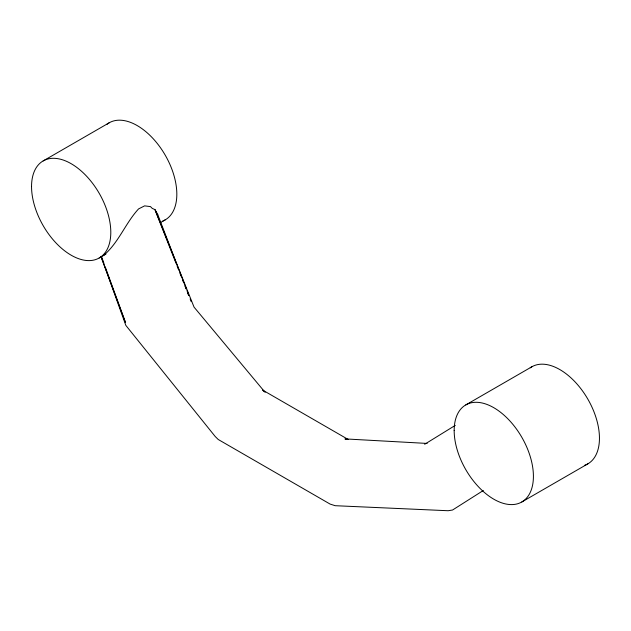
<?xml version="1.0" encoding="UTF-8"?>
<svg xmlns="http://www.w3.org/2000/svg" width="631" height="631" viewBox="0 0 631 631"><rect width="100%" height="100%" fill="white"/><g stroke="black" fill="none" stroke-linecap="round" stroke-linejoin="round"><path stroke-width="0.95" d="M157.624 215.573L157.647 214.327L155.021 209.626L152.252 208.396L150.494 206.613L144.625 205.864L138.575 208.908C125.348 223.216 118.691 242.738 103.563 255.452L102.837 255.665M483.346 490.476L452.561 510.014L448.128 510.731L335.171 505.699L330.1 504.082L218.239 439.499L215.195 436.494L125.829 325.375L101.275 256.904M424.663 444.263L455.29 425.373M43.153 160.929L109.187 122.8M99.185 257.976L105.961 254.072M160.992 222.301L165.219 219.856M465.781 404.928L531.815 366.8M521.813 501.976L587.847 463.856M427.14 443.435L344.905 438.892L346.6 439.436M348.288 439.531L262.717 390.132L263.932 391.33M265.13 392.379L194.048 307.123L155.021 209.626M155.234 210.439L176.065 263.379M177.137 266.116L178.581 269.768M180.016 273.42L181.089 276.157M182.525 279.809L183.605 282.546M185.041 286.198L186.121 288.935M187.557 292.587L188.63 295.324M157.647 214.327L186.255 288.785M186.957 290.623L188.724 295.221M190.136 298.897L191.201 301.65M100.944 256.62L125.506 322.575L105.282 267.023M101.575 256.841L103.934 263.324M106.86 124.394A56.033 32.347 60 0 1 165.219 155.155A56.033 32.347 60 0 1 162.68 221.079M530.237 367.818A56.033 32.347 60 0 1 588.652 400.575A56.033 32.347 60 0 1 584.409 465.402M31.55 186.579A56.033 32.347 60 0 0 90.982 260.516A56.033 32.347 60 0 0 90.982 181.271A56.033 32.347 60 0 0 31.55 186.579M454.17 430.579A56.033 32.347 60 0 0 513.602 504.508A56.033 32.347 60 0 0 513.602 425.27A56.033 32.347 60 0 0 454.17 430.579"/></g></svg>
